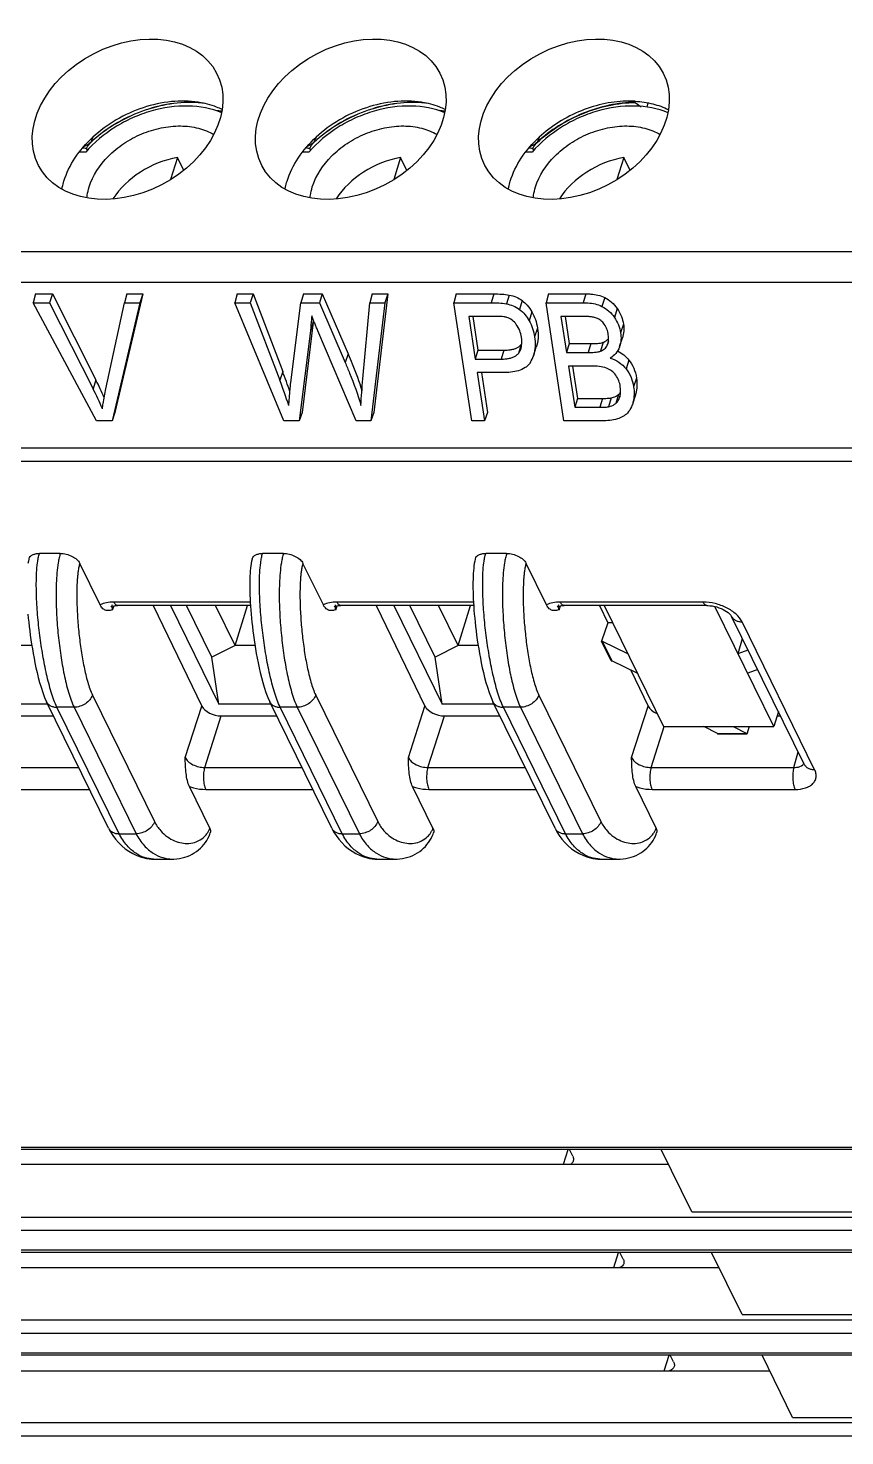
# Model space of a CAD drawing. Header units: millimetres. Extents: x 179 to 1020, y 292 to 886.
# Drawn here: x 805.61 to 822.73, y 525.13 to 554.65 of the extents above; entities that cross this region are included whole.
import ezdxf

# ---------------------------------------------------------------- set-up
doc = ezdxf.new("R2010")
doc.units = ezdxf.units.MM
for name, color, linetype in [('TJ952-02-4P-T2SOLIDLINE', 7, 'Continuous'), ('VF-51-F001SOLIDLINE', 7, 'Continuous'), ('VF-51-P002SOLIDLINE', 7, 'Continuous')]:
    doc.layers.add(name, color=color, linetype=linetype)

msp = doc.modelspace()

# ---------------------------------------------------------------- linework, layer by layer
at = {"layer": 'TJ952-02-4P-T2SOLIDLINE', "linetype": 'Continuous'}
for p, q in [((806.813, 552.048), (806.68, 552.048)), ((808.737, 551.936), (808.593, 551.471)), ((808.869, 551.666), (808.737, 551.936)), ((811.492, 552.048), (811.359, 552.048)), ((813.416, 551.936), (813.272, 551.471)), ((813.548, 551.666), (813.416, 551.936)), ((816.171, 552.048), (816.038, 552.048)), ((818.095, 551.936), (817.951, 551.471)), ((818.227, 551.666), (818.095, 551.936)), ((808.593, 542.542), (809.606, 540.476)), ((809.459, 541.457), (808.927, 542.542)), ((809.944, 541.703), (809.532, 542.542)), ((809.944, 541.703), (810.203, 542.542)), ((813.272, 542.542), (814.285, 540.476)), ((814.138, 541.457), (813.606, 542.542)), ((814.623, 541.703), (814.211, 542.542)), ((814.623, 541.703), (814.882, 542.542)), ((805.683, 541.703), (805.265, 541.703)), ((809.944, 541.703), (809.459, 541.457)), ((810.362, 541.703), (809.944, 541.703)), ((814.623, 541.703), (814.138, 541.457)), ((815.041, 541.703), (814.623, 541.703)), ((809.606, 540.476), (809.459, 541.457)), ((814.285, 540.476), (814.138, 541.457)), ((806.016, 540.476), (804.927, 540.476)), ((810.695, 540.476), (809.606, 540.476)), ((815.374, 540.476), (814.285, 540.476))]:
    msp.add_line(p, q, dxfattribs=at)
for points, knots in [([(809.664, 552.874), (809.445, 552.965), (808.937, 553.056), (808.296, 552.96), (807.788, 552.773), (807.308, 552.516), (806.99, 552.251), (806.813, 552.048)], [0, 0, 0, 0, 0.227524, 0.479659, 0.611321, 0.743561, 1, 1, 1, 1]), ([(814.343, 552.874), (814.124, 552.965), (813.616, 553.056), (812.975, 552.96), (812.467, 552.773), (811.987, 552.516), (811.669, 552.251), (811.492, 552.048)], [0, 0, 0, 0, 0.227524, 0.479659, 0.611321, 0.743561, 1, 1, 1, 1]), ([(819.022, 552.874), (818.803, 552.965), (818.295, 553.056), (817.654, 552.96), (817.146, 552.773), (816.666, 552.516), (816.348, 552.251), (816.171, 552.048)], [0, 0, 0, 0, 0.227524, 0.479659, 0.611321, 0.743561, 1, 1, 1, 1]), ([(806.884, 551.317), (806.959, 551.559), (807.19, 551.901), (807.607, 552.24), (807.984, 552.442), (808.387, 552.568), (808.792, 552.611), (809.171, 552.567), (809.4, 552.475), (809.5, 552.415)], [0, 0, 0, 0, 0.239783, 0.372166, 0.507607, 0.641671, 0.770172, 0.890005, 1, 1, 1, 1]), ([(811.563, 551.317), (811.638, 551.559), (811.869, 551.901), (812.286, 552.24), (812.663, 552.442), (813.066, 552.568), (813.471, 552.611), (813.85, 552.567), (814.079, 552.475), (814.179, 552.415)], [0, 0, 0, 0, 0.239783, 0.372166, 0.507607, 0.641671, 0.770172, 0.890005, 1, 1, 1, 1]), ([(816.242, 551.317), (816.317, 551.559), (816.548, 551.901), (816.965, 552.24), (817.342, 552.442), (817.745, 552.568), (818.15, 552.611), (818.529, 552.567), (818.758, 552.475), (818.858, 552.415)], [0, 0, 0, 0, 0.239783, 0.372166, 0.507607, 0.641671, 0.770172, 0.890005, 1, 1, 1, 1]), ([(808.737, 551.936), (808.462, 551.888), (807.94, 551.68), (807.529, 551.292), (807.385, 551.066)], [0, 0, 0, 0, 0.510144, 1, 1, 1, 1]), ([(813.416, 551.936), (813.141, 551.888), (812.619, 551.68), (812.208, 551.292), (812.064, 551.066)], [0, 0, 0, 0, 0.510144, 1, 1, 1, 1]), ([(818.095, 551.936), (817.82, 551.888), (817.298, 551.68), (816.887, 551.292), (816.743, 551.066)], [0, 0, 0, 0, 0.510144, 1, 1, 1, 1]), ([(806.838, 551.088), (806.839, 551.107), (806.849, 551.184), (806.867, 551.261), (806.884, 551.317)], [0, 0, 0, 0, 0.244954, 1, 1, 1, 1]), ([(811.517, 551.088), (811.518, 551.107), (811.528, 551.184), (811.546, 551.261), (811.563, 551.317)], [0, 0, 0, 0, 0.244954, 1, 1, 1, 1]), ([(816.196, 551.088), (816.197, 551.107), (816.207, 551.184), (816.225, 551.261), (816.242, 551.317)], [0, 0, 0, 0, 0.244954, 1, 1, 1, 1])]:
    msp.add_open_spline(points, degree=3, knots=knots, dxfattribs=at)
at = {"layer": 'VF-51-F001SOLIDLINE', "linetype": 'Continuous'}
for p, q in [((816.833, 530.831), (816.927, 531.135)), ((817.024, 530.994), (816.954, 531.135)), ((817.886, 528.662), (817.984, 528.98)), ((818.081, 528.839), (818.012, 528.98)), ((818.939, 526.493), (819.042, 526.825)), ((819.139, 526.684), (819.069, 526.825))]:
    msp.add_line(p, q, dxfattribs=at)
for points, knots in [([(817.024, 530.994), (817.028, 530.986), (817.04, 530.955), (817.042, 530.919), (817.035, 530.896)], [0, 0, 0, 0, 0.273242, 1, 1, 1, 1]), ([(817.035, 530.896), (817.033, 530.889), (817.022, 530.862), (817.001, 530.841), (816.982, 530.828)], [0, 0, 0, 0, 0.238868, 1, 1, 1, 1]), ([(818.093, 528.741), (818.09, 528.732), (818.074, 528.697), (818.041, 528.672), (818.014, 528.659)], [0, 0, 0, 0, 0.232533, 1, 1, 1, 1]), ([(818.081, 528.839), (818.085, 528.831), (818.098, 528.8), (818.1, 528.764), (818.093, 528.741)], [0, 0, 0, 0, 0.273242, 1, 1, 1, 1]), ([(819.15, 526.586), (819.143, 526.564), (819.113, 526.522), (819.068, 526.501), (819.042, 526.492)], [0, 0, 0, 0, 0.456784, 1, 1, 1, 1]), ([(819.139, 526.684), (819.143, 526.676), (819.155, 526.645), (819.157, 526.609), (819.15, 526.586)], [0, 0, 0, 0, 0.273242, 1, 1, 1, 1])]:
    msp.add_open_spline(points, degree=3, knots=knots, dxfattribs=at)
at = {"layer": 'VF-51-P002SOLIDLINE', "linetype": 'Continuous'}
for p, q in [((818.333, 553.091), (818.334, 553.088)), ((818.334, 553.088), (818.459, 553.001)), ((818.581, 552.993), (818.608, 553.078)), ((806.964, 552.361), (806.919, 552.253)), ((806.92, 552.251), (806.919, 552.253)), ((811.643, 552.361), (811.598, 552.253)), ((811.599, 552.251), (811.598, 552.253)), ((816.322, 552.361), (816.277, 552.253)), ((816.278, 552.251), (816.277, 552.253)), ((797.18, 549.962), (825.111, 549.962)), ((797.146, 549.319), (825.077, 549.319)), ((805.762, 549.076), (805.712, 548.89)), ((805.762, 549.076), (806.114, 549.076)), ((806.114, 549.076), (806.056, 548.89)), ((806.114, 549.076), (807.026, 547.271)), ((808.009, 549.076), (807.424, 546.591)), ((807.677, 549.076), (807.624, 548.89)), ((807.677, 549.076), (808.009, 549.076)), ((808.009, 549.076), (807.948, 548.89)), ((809.989, 549.076), (809.938, 548.89)), ((809.989, 549.076), (810.322, 549.076)), ((810.322, 549.076), (810.264, 548.89)), ((810.322, 549.076), (810.943, 547.447)), ((811.377, 549.076), (811.325, 548.89)), ((811.377, 549.076), (811.769, 549.076)), ((811.769, 549.076), (811.711, 548.89)), ((811.769, 549.076), (812.312, 547.818)), ((812.82, 549.076), (812.767, 548.89)), ((812.82, 549.076), (813.147, 549.076)), ((813.147, 549.076), (812.851, 546.591)), ((813.147, 549.076), (813.086, 548.89)), ((814.582, 549.076), (814.53, 548.89)), ((814.582, 549.076), (815.369, 549.076)), ((815.369, 549.076), (815.314, 548.89)), ((815.69, 549.052), (815.634, 548.866)), ((816.515, 549.076), (816.464, 548.89)), ((816.515, 549.076), (817.299, 549.076)), ((817.299, 549.076), (817.243, 548.89)), ((817.693, 548.999), (817.636, 548.814)), ((807.037, 546.414), (805.712, 548.89)), ((805.712, 548.89), (806.056, 548.89)), ((806.056, 548.89), (806.967, 547.088)), ((807.235, 547.088), (807.624, 548.89)), ((807.948, 548.89), (807.365, 546.414)), ((807.624, 548.89), (807.948, 548.89)), ((810.964, 546.414), (809.938, 548.89)), ((809.938, 548.89), (810.264, 548.89)), ((810.264, 548.89), (810.883, 547.265)), ((811.113, 547.215), (811.325, 548.89)), ((811.325, 548.89), (811.711, 548.89)), ((811.711, 548.89), (812.253, 547.635)), ((812.625, 547.297), (812.767, 548.89)), ((812.767, 548.89), (813.086, 548.89)), ((813.086, 548.89), (812.791, 546.414)), ((814.53, 548.89), (815.314, 548.89)), ((814.906, 546.414), (814.53, 548.89)), ((815.966, 548.935), (815.908, 548.75)), ((816.168, 548.696), (816.109, 548.512)), ((816.464, 548.89), (817.243, 548.89)), ((816.84, 546.414), (816.464, 548.89)), ((817.955, 548.767), (817.896, 548.583)), ((811.583, 548.484), (811.349, 546.591)), ((811.583, 548.484), (811.523, 548.304)), ((815.38, 548.605), (814.842, 548.605)), ((814.842, 548.605), (814.978, 547.709)), ((814.929, 548.605), (815.037, 547.894)), ((817.197, 548.605), (816.776, 548.605)), ((816.776, 548.605), (816.891, 547.846)), ((816.863, 548.605), (816.95, 548.032)), ((818.087, 548.44), (818.028, 548.259)), ((811.523, 548.304), (811.29, 546.414)), ((812.483, 546.414), (811.679, 548.304)), ((816.284, 548.357), (816.224, 548.176)), ((818.006, 547.975), (818.066, 548.155)), ((812.312, 547.818), (812.253, 547.635)), ((815.037, 547.894), (814.978, 547.709)), ((815.037, 547.894), (815.577, 547.894)), ((815.577, 547.894), (815.522, 547.709)), ((815.939, 548.013), (815.886, 547.828)), ((816.2, 547.777), (816.26, 547.957)), ((816.95, 548.032), (816.891, 547.846)), ((816.891, 547.846), (817.346, 547.846)), ((816.95, 548.032), (817.402, 548.032)), ((817.402, 548.032), (817.346, 547.846)), ((817.661, 548.06), (817.607, 547.874)), ((817.771, 548.083), (817.747, 548)), ((818.006, 547.975), (818.001, 547.961)), ((814.978, 547.709), (815.522, 547.709)), ((817.421, 547.561), (816.934, 547.561)), ((816.934, 547.561), (817.065, 546.699)), ((817.022, 547.561), (817.125, 546.884)), ((818.2, 547.687), (818.141, 547.503)), ((807.026, 547.271), (806.967, 547.088)), ((810.943, 547.447), (810.883, 547.265)), ((815.561, 547.424), (815.021, 547.424)), ((815.021, 547.424), (815.175, 546.414)), ((815.109, 547.424), (815.235, 546.591)), ((818.36, 547.311), (818.3, 547.13)), ((817.98, 546.963), (817.927, 546.778)), ((818.013, 546.924), (818.011, 546.918)), ((818.011, 546.918), (818.013, 546.924)), ((818.347, 546.986), (818.287, 546.807)), ((818.289, 546.806), (818.332, 546.938)), ((818.347, 546.986), (818.332, 546.938)), ((817.125, 546.884), (817.065, 546.699)), ((817.065, 546.699), (817.589, 546.699)), ((817.125, 546.884), (817.644, 546.884)), ((817.644, 546.884), (817.589, 546.699)), ((817.831, 546.896), (817.776, 546.71)), ((818.287, 546.807), (818.273, 546.759)), ((807.365, 546.414), (807.037, 546.414)), ((807.424, 546.591), (807.365, 546.414)), ((811.29, 546.414), (810.964, 546.414)), ((811.349, 546.591), (811.29, 546.414)), ((812.791, 546.414), (812.483, 546.414)), ((812.851, 546.591), (812.791, 546.414)), ((815.175, 546.414), (814.906, 546.414)), ((815.235, 546.591), (815.175, 546.414)), ((817.632, 546.414), (816.84, 546.414)), ((825.604, 545.844), (797.734, 545.844)), ((825.685, 545.564), (797.815, 545.564)), ((806.28, 543.633), (805.841, 543.633)), ((807.117, 542.555), (806.689, 543.426)), ((810.959, 543.633), (810.52, 543.633)), ((811.796, 542.555), (811.368, 543.426)), ((815.638, 543.633), (815.199, 543.633)), ((816.475, 542.555), (816.047, 543.426)), ((807.378, 542.454), (807.407, 542.536)), ((810.263, 542.614), (807.403, 542.614)), ((810.268, 542.542), (807.483, 542.542)), ((808.225, 542.542), (809.247, 540.434)), ((812.057, 542.454), (812.086, 542.536)), ((814.942, 542.614), (812.082, 542.614)), ((814.947, 542.542), (812.162, 542.542)), ((812.904, 542.542), (813.926, 540.434)), ((816.736, 542.454), (816.765, 542.536)), ((819.757, 542.614), (816.761, 542.614)), ((819.838, 542.542), (816.841, 542.542)), ((817.583, 542.542), (817.758, 542.18)), ((817.679, 542.542), (818.923, 540.008)), ((821.238, 540.008), (820.005, 542.52)), ((821.876, 539.214), (820.355, 542.314)), ((822.095, 539.1), (820.574, 542.199)), ((817.758, 542.18), (817.628, 541.797)), ((817.856, 542.18), (817.758, 542.18)), ((817.64, 541.797), (817.628, 541.797)), ((817.831, 541.382), (817.628, 541.797)), ((817.64, 541.797), (818.173, 541.536)), ((817.64, 541.797), (817.843, 541.382)), ((820.489, 541.536), (820.585, 541.847)), ((820.489, 541.536), (820.699, 541.614)), ((817.831, 541.382), (817.843, 541.382)), ((818.376, 541.121), (817.843, 541.382)), ((818.239, 541.188), (818.605, 540.434)), ((820.902, 541.2), (820.692, 541.121)), ((807.294, 537.871), (805.992, 540.523)), ((806.955, 540.663), (808.256, 538.011)), ((808.899, 539.354), (809.247, 540.434)), ((811.973, 537.871), (810.671, 540.523)), ((811.634, 540.663), (812.935, 538.011)), ((813.578, 539.354), (813.926, 540.434)), ((816.652, 537.871), (815.35, 540.523)), ((816.313, 540.663), (817.614, 538.011)), ((818.257, 539.354), (818.605, 540.434)), ((804.976, 540.226), (806.138, 540.226)), ((807.512, 537.757), (806.211, 540.409)), ((806.569, 540.409), (806.211, 540.409)), ((806.569, 540.409), (807.871, 537.757)), ((809.307, 539.147), (809.655, 540.226)), ((809.655, 540.226), (810.817, 540.226)), ((811.248, 540.409), (810.89, 540.409)), ((812.191, 537.757), (810.89, 540.409)), ((811.248, 540.409), (812.55, 537.757)), ((813.986, 539.147), (814.334, 540.226)), ((814.334, 540.226), (815.496, 540.226)), ((815.927, 540.409), (815.569, 540.409)), ((816.87, 537.757), (815.569, 540.409)), ((815.927, 540.409), (817.229, 537.757)), ((821.334, 540.319), (821.238, 540.008)), ((821.305, 540.226), (821.38, 540.226)), ((818.665, 539.147), (818.943, 540.008)), ((818.923, 540.008), (821.238, 540.008)), ((820.057, 539.855), (819.773, 540.008)), ((820.057, 539.855), (820.671, 539.855)), ((820.057, 539.855), (820.061, 539.847)), ((820.675, 539.847), (820.061, 539.847)), ((820.387, 540.008), (820.671, 539.855)), ((820.675, 539.847), (820.671, 539.855)), ((820.722, 540.008), (820.675, 539.847)), ((821.661, 539.147), (821.748, 539.476)), ((804.628, 539.147), (806.668, 539.147)), ((809.307, 539.147), (811.347, 539.147)), ((813.986, 539.147), (816.026, 539.147)), ((818.665, 539.147), (821.661, 539.147)), ((821.876, 539.214), (821.877, 539.213)), ((804.651, 538.686), (806.894, 538.686)), ((809.414, 537.873), (808.987, 538.744)), ((809.33, 538.686), (811.573, 538.686)), ((814.093, 537.873), (813.666, 538.744)), ((814.009, 538.686), (816.252, 538.686)), ((818.772, 537.873), (818.345, 538.744)), ((818.688, 538.686), (821.684, 538.686)), ((807.512, 537.757), (807.871, 537.757)), ((812.191, 537.757), (812.55, 537.757)), ((816.87, 537.757), (817.229, 537.757)), ((808.236, 537.226), (808.628, 537.226)), ((812.915, 537.226), (813.307, 537.226)), ((817.594, 537.226), (817.986, 537.226)), ((830.026, 531.135), (800.004, 531.135)), ((829.978, 531.179), (800.018, 531.179)), ((819.518, 529.829), (818.877, 531.135)), ((799.91, 530.831), (819.026, 530.831)), ((819.518, 529.829), (830.847, 529.829)), ((799.567, 529.721), (830.817, 529.721)), ((799.406, 529.442), (830.83, 529.442)), ((831.036, 529.024), (797.577, 529.024)), ((831.084, 528.98), (797.625, 528.98)), ((820.575, 527.674), (819.934, 528.98)), ((798.764, 528.662), (820.091, 528.662)), ((798.415, 527.566), (831.874, 527.566)), ((820.575, 527.674), (831.904, 527.674)), ((798.429, 527.288), (831.888, 527.288)), ((832.093, 526.869), (798.634, 526.869)), ((832.141, 526.825), (798.682, 526.825)), ((821.633, 525.52), (820.992, 526.825)), ((799.817, 526.493), (821.155, 526.493)), ((799.473, 525.411), (832.932, 525.411)), ((821.633, 525.52), (832.962, 525.52)), ((799.486, 525.133), (832.945, 525.133))]:
    msp.add_line(p, q, dxfattribs=at)
for points in [[(805.624, 543.523), (805.621, 543.511), (805.611, 543.469), (805.602, 543.424)], [(810.303, 543.523), (810.3, 543.511), (810.29, 543.469), (810.281, 543.424), (810.274, 543.376), (810.268, 543.325), (810.263, 543.272), (810.259, 543.215), (810.256, 543.156), (810.254, 543.095), (810.253, 543.032), (810.252, 542.966), (810.253, 542.898), (810.254, 542.828), (810.257, 542.756), (810.26, 542.682), (810.264, 542.605), (810.269, 542.527), (810.274, 542.446), (810.281, 542.363), (810.289, 542.278), (810.298, 542.191), (810.307, 542.101), (810.318, 542.01), (810.33, 541.918), (810.343, 541.824), (810.358, 541.729), (810.373, 541.633), (810.39, 541.536), (810.408, 541.437), (810.428, 541.338), (810.449, 541.237), (810.472, 541.136), (810.497, 541.034), (810.525, 540.931), (810.556, 540.827), (810.59, 540.721), (810.631, 540.614), (810.671, 540.523)], [(814.982, 543.523), (814.979, 543.511), (814.969, 543.469), (814.96, 543.424), (814.953, 543.376), (814.947, 543.325), (814.942, 543.272), (814.938, 543.215), (814.935, 543.156), (814.933, 543.095), (814.932, 543.032), (814.931, 542.966), (814.932, 542.898), (814.933, 542.828), (814.936, 542.756), (814.939, 542.682), (814.943, 542.605), (814.947, 542.527), (814.953, 542.446), (814.96, 542.363), (814.968, 542.278), (814.977, 542.191), (814.986, 542.101), (814.997, 542.01), (815.009, 541.918), (815.022, 541.824), (815.037, 541.729), (815.052, 541.633), (815.069, 541.536), (815.087, 541.437), (815.107, 541.338), (815.128, 541.237), (815.151, 541.136), (815.176, 541.034), (815.204, 540.931), (815.235, 540.827), (815.269, 540.721), (815.31, 540.614), (815.35, 540.523)], [(807.343, 542.517), (807.342, 542.516), (807.342, 542.516), (807.349, 542.519), (807.36, 542.524), (807.378, 542.53), (807.4, 542.535), (807.429, 542.539), (807.462, 542.541), (807.483, 542.542)], [(812.022, 542.517), (812.021, 542.516), (812.021, 542.516), (812.028, 542.519), (812.039, 542.524), (812.057, 542.53), (812.079, 542.535), (812.108, 542.539), (812.141, 542.541), (812.162, 542.542)], [(816.701, 542.517), (816.7, 542.516), (816.7, 542.516), (816.707, 542.519), (816.718, 542.524), (816.736, 542.53), (816.758, 542.535), (816.786, 542.539), (816.82, 542.541), (816.841, 542.542)], [(819.838, 542.542), (819.859, 542.541), (819.901, 542.538), (819.946, 542.532), (819.993, 542.523), (820.041, 542.511), (820.088, 542.496), (820.134, 542.478), (820.176, 542.458), (820.215, 542.437), (820.25, 542.416), (820.28, 542.394), (820.304, 542.374), (820.324, 542.355), (820.338, 542.339), (820.348, 542.326), (820.354, 542.316), (820.355, 542.314)], [(805.602, 542.363), (805.61, 542.278), (805.619, 542.191), (805.628, 542.101), (805.639, 542.01), (805.651, 541.918), (805.664, 541.824), (805.679, 541.729), (805.694, 541.633), (805.711, 541.536), (805.729, 541.437), (805.749, 541.338), (805.77, 541.237), (805.793, 541.136), (805.818, 541.034), (805.846, 540.931), (805.877, 540.827), (805.911, 540.721), (805.952, 540.614), (805.992, 540.523)], [(807.294, 537.871), (807.332, 537.8), (807.383, 537.719), (807.439, 537.642), (807.501, 537.57), (807.569, 537.504), (807.641, 537.443), (807.718, 537.388), (807.8, 537.339), (807.888, 537.298), (807.983, 537.264), (808.084, 537.24), (808.192, 537.227), (808.236, 537.226)], [(808.628, 537.226), (808.663, 537.227), (808.72, 537.231), (808.777, 537.239), (808.833, 537.25), (808.888, 537.264), (808.941, 537.283), (808.993, 537.304), (809.043, 537.329), (809.09, 537.357), (809.136, 537.387), (809.178, 537.42), (809.218, 537.455), (809.255, 537.492), (809.289, 537.531), (809.321, 537.572), (809.35, 537.614), (809.376, 537.659), (809.398, 537.704), (809.418, 537.751), (809.425, 537.773)], [(811.973, 537.871), (812.011, 537.8), (812.062, 537.719), (812.118, 537.642), (812.18, 537.57), (812.248, 537.504), (812.32, 537.443), (812.397, 537.388), (812.479, 537.339), (812.567, 537.298), (812.662, 537.264), (812.763, 537.24), (812.871, 537.227), (812.915, 537.226)], [(813.307, 537.226), (813.342, 537.227), (813.399, 537.231), (813.456, 537.239), (813.512, 537.25), (813.567, 537.264), (813.62, 537.283), (813.672, 537.304), (813.722, 537.329), (813.769, 537.357), (813.815, 537.387), (813.857, 537.42), (813.897, 537.455), (813.934, 537.492), (813.968, 537.531), (814, 537.572), (814.029, 537.614), (814.055, 537.659), (814.077, 537.704), (814.097, 537.751), (814.104, 537.773)], [(816.652, 537.871), (816.69, 537.8), (816.741, 537.719), (816.797, 537.642), (816.859, 537.57), (816.927, 537.504), (816.999, 537.443), (817.076, 537.388), (817.158, 537.339), (817.246, 537.298), (817.341, 537.264), (817.442, 537.24), (817.55, 537.227), (817.594, 537.226)], [(817.986, 537.226), (818.021, 537.227), (818.078, 537.231), (818.135, 537.239), (818.191, 537.25), (818.246, 537.264), (818.299, 537.283), (818.351, 537.304), (818.401, 537.329), (818.448, 537.357), (818.494, 537.387), (818.536, 537.42), (818.576, 537.455), (818.613, 537.492), (818.647, 537.531), (818.679, 537.572), (818.708, 537.614), (818.734, 537.659), (818.756, 537.704), (818.775, 537.751), (818.783, 537.773)]]:
    msp.add_lwpolyline(points, dxfattribs=at)
for centre, radius, start, end in [((805.256, 490.787), 63.661, 78.14599, 78.26545), ((818.204, 550.852), 2.266, 86.6878, 90.0071), ((809.011, 550.727), 2.363, 84.113, 86.0337), ((809.009, 550.69), 2.399, 85.8882, 86.0637), ((809.013, 550.742), 2.347, 83.4177, 85.8966), ((809.304, 550.332), 2.598, 81.9512, 84.7096), ((813.69, 550.727), 2.363, 84.113, 86.0337), ((813.688, 550.69), 2.399, 85.8882, 86.0637), ((813.692, 550.742), 2.347, 83.4177, 85.8966), ((813.983, 550.332), 2.598, 81.9512, 84.7096), ((809.318, 553.83), 3.023, 214.4319, 215.2575), ((813.997, 553.83), 3.023, 214.4319, 215.2575), ((818.676, 553.83), 3.023, 214.4319, 215.2575), ((807.807, 548.942), 3.804, 353.0869, 353.6528), ((815.717, 548.19), 0.284, 321.4629, 327.4182), ((815.599, 547.977), 0.633, 328.064, 341.6522), ((800.257, 543.846), 7.586, 23.7737, 26.832), ((799.464, 542.91), 12.221, 18.2558, 20.8721), ((799.534, 543.097), 12.21, 18.7712, 20.8726), ((800.235, 543.682), 7.544, 23.3185, 26.8348), ((821.766, 539.289), 0.117, 325.4953, 330.8948), ((821.763, 539.29), 0.12, 325.0404, 325.5109)]:
    msp.add_arc(centre, radius, start, end, dxfattribs=at)
for centre in [(807.691, 552.737), (812.37, 552.737), (817.049, 552.737)]:
    msp.add_ellipse(centre, major_axis=(1.867, 0.969), ratio=0.736317, dxfattribs=at)
for centre, major_axis, ratio, start_param, end_param in [((806.876, 552.018), (0.322, -0.094), 0.261037, 1.804884, 2.051031), ((811.555, 552.018), (0.322, -0.094), 0.261037, 1.804884, 2.051031), ((816.234, 552.018), (0.322, -0.094), 0.261037, 1.804884, 2.051031), ((809.554, 540.434), (0.318, -0.099), 0.576755, -2.64496, -1.074849), ((814.233, 540.434), (0.318, -0.099), 0.576755, -2.64496, -1.074849), ((818.912, 540.434), (0.318, -0.099), 0.576755, -2.64496, -1.776199)]:
    msp.add_ellipse(centre, major_axis=major_axis, ratio=ratio, start_param=start_param, end_param=end_param, dxfattribs=at)
for points, knots in [([(809.174, 553.093), (808.988, 553.122), (808.593, 553.127), (808.007, 552.998), (807.447, 552.744), (807.113, 552.499), (806.964, 552.361)], [0, 0, 0, 0, 0.236107, 0.487551, 0.745591, 1, 1, 1, 1]), ([(813.853, 553.093), (813.667, 553.122), (813.272, 553.127), (812.686, 552.998), (812.126, 552.744), (811.792, 552.499), (811.643, 552.361)], [0, 0, 0, 0, 0.236107, 0.487551, 0.745591, 1, 1, 1, 1]), ([(818.204, 553.118), (818.036, 553.118), (817.695, 553.081), (817.197, 552.93), (816.729, 552.691), (816.449, 552.479), (816.322, 552.361)], [0, 0, 0, 0, 0.242079, 0.494121, 0.749225, 1, 1, 1, 1]), ([(818.335, 553.114), (818.459, 553.107), (818.698, 553.072), (818.927, 552.992), (819.031, 552.94)], [0, 0, 0, 0, 0.516143, 1, 1, 1, 1]), ([(809.174, 553.085), (808.978, 553.098), (808.571, 553.077), (807.974, 552.919), (807.409, 552.646), (807.071, 552.394), (806.919, 552.253)], [0, 0, 0, 0, 0.239424, 0.491239, 0.74765, 1, 1, 1, 1]), ([(809.174, 553.083), (808.978, 553.096), (808.571, 553.075), (807.975, 552.917), (807.409, 552.644), (807.072, 552.392), (806.92, 552.251)], [0, 0, 0, 0, 0.239448, 0.491265, 0.747664, 1, 1, 1, 1]), ([(809.673, 552.941), (809.635, 552.959), (809.475, 553.029), (809.305, 553.073), (809.174, 553.093)], [0, 0, 0, 0, 0.241366, 1, 1, 1, 1]), ([(813.853, 553.085), (813.657, 553.098), (813.25, 553.077), (812.653, 552.919), (812.088, 552.646), (811.75, 552.394), (811.598, 552.253)], [0, 0, 0, 0, 0.239424, 0.491239, 0.74765, 1, 1, 1, 1]), ([(813.853, 553.083), (813.657, 553.096), (813.25, 553.075), (812.654, 552.917), (812.088, 552.644), (811.751, 552.392), (811.599, 552.251)], [0, 0, 0, 0, 0.239448, 0.491265, 0.747664, 1, 1, 1, 1]), ([(814.352, 552.941), (814.314, 552.959), (814.154, 553.029), (813.984, 553.073), (813.853, 553.093)], [0, 0, 0, 0, 0.241366, 1, 1, 1, 1]), ([(818.333, 553.091), (818.15, 553.089), (817.777, 553.045), (817.233, 552.877), (816.722, 552.614), (816.416, 552.382), (816.277, 552.253)], [0, 0, 0, 0, 0.242466, 0.494536, 0.749449, 1, 1, 1, 1]), ([(816.278, 552.251), (816.417, 552.379), (816.723, 552.612), (817.234, 552.875), (817.777, 553.043), (818.151, 553.087), (818.334, 553.088)], [0, 0, 0, 0, 0.250548, 0.505459, 0.757529, 1, 1, 1, 1]), ([(806.357, 551.441), (806.409, 551.611), (806.576, 551.948), (806.822, 552.23), (806.964, 552.361)], [0, 0, 0, 0, 0.479142, 1, 1, 1, 1]), ([(806.919, 552.253), (806.909, 552.244), (806.867, 552.209), (806.817, 552.182), (806.778, 552.168)], [0, 0, 0, 0, 0.246632, 1, 1, 1, 1]), ([(806.825, 552.121), (806.837, 552.143), (806.864, 552.189), (806.899, 552.231), (806.92, 552.251)], [0, 0, 0, 0, 0.462106, 1, 1, 1, 1]), ([(811.036, 551.441), (811.088, 551.611), (811.255, 551.948), (811.501, 552.23), (811.643, 552.361)], [0, 0, 0, 0, 0.479142, 1, 1, 1, 1]), ([(811.598, 552.253), (811.588, 552.244), (811.546, 552.209), (811.496, 552.182), (811.457, 552.168)], [0, 0, 0, 0, 0.246632, 1, 1, 1, 1]), ([(811.504, 552.121), (811.516, 552.143), (811.543, 552.189), (811.578, 552.231), (811.599, 552.251)], [0, 0, 0, 0, 0.462106, 1, 1, 1, 1]), ([(815.715, 551.441), (815.767, 551.611), (815.934, 551.948), (816.18, 552.23), (816.322, 552.361)], [0, 0, 0, 0, 0.479142, 1, 1, 1, 1]), ([(816.277, 552.253), (816.267, 552.244), (816.225, 552.209), (816.175, 552.182), (816.136, 552.168)], [0, 0, 0, 0, 0.246632, 1, 1, 1, 1]), ([(816.183, 552.121), (816.195, 552.143), (816.222, 552.189), (816.257, 552.231), (816.278, 552.251)], [0, 0, 0, 0, 0.462104, 1, 1, 1, 1]), ([(806.314, 551.271), (806.317, 551.285), (806.328, 551.342), (806.343, 551.399), (806.357, 551.441)], [0, 0, 0, 0, 0.246952, 1, 1, 1, 1]), ([(810.993, 551.271), (810.996, 551.285), (811.007, 551.342), (811.022, 551.399), (811.036, 551.441)], [0, 0, 0, 0, 0.246952, 1, 1, 1, 1]), ([(815.672, 551.271), (815.675, 551.285), (815.686, 551.342), (815.701, 551.399), (815.715, 551.441)], [0, 0, 0, 0, 0.246952, 1, 1, 1, 1]), ([(815.369, 549.076), (815.425, 549.076), (815.533, 549.073), (815.64, 549.062), (815.69, 549.052)], [0, 0, 0, 0, 0.524048, 1, 1, 1, 1]), ([(815.69, 549.052), (815.743, 549.042), (815.84, 549.013), (815.928, 548.962), (815.966, 548.935)], [0, 0, 0, 0, 0.532713, 1, 1, 1, 1]), ([(817.299, 549.076), (817.334, 549.076), (817.469, 549.071), (817.604, 549.043), (817.693, 548.999)], [0, 0, 0, 0, 0.264747, 1, 1, 1, 1]), ([(817.693, 548.999), (817.745, 548.974), (817.845, 548.908), (817.922, 548.817), (817.955, 548.767)], [0, 0, 0, 0, 0.488053, 1, 1, 1, 1]), ([(815.314, 548.89), (815.367, 548.89), (815.474, 548.887), (815.581, 548.877), (815.634, 548.866)], [0, 0, 0, 0, 0.496712, 1, 1, 1, 1]), ([(815.634, 548.866), (815.683, 548.857), (815.779, 548.829), (815.867, 548.78), (815.908, 548.75)], [0, 0, 0, 0, 0.493719, 1, 1, 1, 1]), ([(815.908, 548.75), (815.95, 548.718), (816.025, 548.645), (816.084, 548.558), (816.109, 548.512)], [0, 0, 0, 0, 0.50113, 1, 1, 1, 1]), ([(815.966, 548.935), (816.004, 548.906), (816.081, 548.833), (816.14, 548.746), (816.168, 548.696)], [0, 0, 0, 0, 0.453155, 1, 1, 1, 1]), ([(816.168, 548.696), (816.197, 548.646), (816.247, 548.536), (816.275, 548.419), (816.284, 548.357)], [0, 0, 0, 0, 0.480966, 1, 1, 1, 1]), ([(817.243, 548.89), (817.276, 548.89), (817.41, 548.886), (817.546, 548.858), (817.636, 548.814)], [0, 0, 0, 0, 0.245396, 1, 1, 1, 1]), ([(817.636, 548.814), (817.689, 548.788), (817.787, 548.723), (817.864, 548.632), (817.896, 548.583)], [0, 0, 0, 0, 0.49845, 1, 1, 1, 1]), ([(817.955, 548.767), (817.99, 548.715), (818.047, 548.61), (818.079, 548.495), (818.087, 548.44)], [0, 0, 0, 0, 0.528882, 1, 1, 1, 1]), ([(811.552, 548.616), (811.55, 548.59), (811.542, 548.486), (811.533, 548.382), (811.523, 548.304)], [0, 0, 0, 0, 0.250458, 1, 1, 1, 1]), ([(811.679, 548.304), (811.668, 548.33), (811.646, 548.382), (811.619, 548.446), (811.597, 548.498), (811.581, 548.537), (811.565, 548.576), (811.555, 548.602), (811.552, 548.616)], [0, 0, 0, 0, 0.250546, 0.501085, 0.626314, 0.751462, 0.876387, 1, 1, 1, 1]), ([(815.642, 548.582), (815.62, 548.588), (815.576, 548.596), (815.489, 548.604), (815.423, 548.605), (815.38, 548.605)], [0, 0, 0, 0, 0.254078, 0.504436, 1, 1, 1, 1]), ([(815.84, 548.434), (815.815, 548.468), (815.757, 548.53), (815.681, 548.57), (815.642, 548.582)], [0, 0, 0, 0, 0.504634, 1, 1, 1, 1]), ([(815.949, 548.166), (815.941, 548.213), (815.917, 548.308), (815.87, 548.394), (815.84, 548.434)], [0, 0, 0, 0, 0.49285, 1, 1, 1, 1]), ([(816.109, 548.512), (816.139, 548.46), (816.188, 548.35), (816.216, 548.234), (816.224, 548.176)], [0, 0, 0, 0, 0.50595, 1, 1, 1, 1]), ([(817.521, 548.569), (817.495, 548.579), (817.441, 548.591), (817.332, 548.603), (817.251, 548.605), (817.197, 548.605)], [0, 0, 0, 0, 0.254943, 0.505474, 1, 1, 1, 1]), ([(817.685, 548.439), (817.665, 548.468), (817.617, 548.522), (817.554, 548.557), (817.521, 548.569)], [0, 0, 0, 0, 0.503376, 1, 1, 1, 1]), ([(817.769, 548.22), (817.763, 548.258), (817.744, 548.335), (817.707, 548.406), (817.685, 548.439)], [0, 0, 0, 0, 0.493197, 1, 1, 1, 1]), ([(817.896, 548.583), (817.929, 548.534), (817.986, 548.43), (818.019, 548.316), (818.028, 548.259)], [0, 0, 0, 0, 0.506839, 1, 1, 1, 1]), ([(818.087, 548.44), (818.095, 548.392), (818.1, 548.295), (818.081, 548.199), (818.066, 548.155)], [0, 0, 0, 0, 0.511723, 1, 1, 1, 1]), ([(815.941, 547.937), (815.946, 547.955), (815.961, 548.03), (815.957, 548.108), (815.949, 548.166)], [0, 0, 0, 0, 0.244417, 1, 1, 1, 1]), ([(816.224, 548.176), (816.235, 548.108), (816.244, 547.974), (816.221, 547.84), (816.2, 547.777)], [0, 0, 0, 0, 0.508872, 1, 1, 1, 1]), ([(816.284, 548.357), (816.295, 548.287), (816.304, 548.152), (816.28, 548.018), (816.26, 547.957)], [0, 0, 0, 0, 0.52358, 1, 1, 1, 1]), ([(817.661, 548.06), (817.684, 548.068), (817.727, 548.09), (817.762, 548.124), (817.775, 548.143)], [0, 0, 0, 0, 0.516763, 1, 1, 1, 1]), ([(817.763, 548.041), (817.767, 548.055), (817.779, 548.114), (817.776, 548.175), (817.769, 548.22)], [0, 0, 0, 0, 0.244422, 1, 1, 1, 1]), ([(818.028, 548.259), (818.035, 548.211), (818.04, 548.115), (818.021, 548.02), (818.006, 547.975)], [0, 0, 0, 0, 0.508692, 1, 1, 1, 1]), ([(812.312, 547.818), (812.342, 547.749), (812.449, 547.495), (812.544, 547.235), (812.604, 547.044)], [0, 0, 0, 0, 0.273447, 1, 1, 1, 1]), ([(815.522, 547.709), (815.556, 547.709), (815.615, 547.711), (815.698, 547.723), (815.769, 547.744), (815.835, 547.777), (815.871, 547.81), (815.886, 547.828)], [0, 0, 0, 0, 0.25781, 0.448209, 0.635325, 0.818832, 1, 1, 1, 1]), ([(815.577, 547.894), (815.6, 547.894), (815.644, 547.896), (815.715, 547.903), (815.784, 547.917), (815.85, 547.941), (815.902, 547.973), (815.928, 547.999), (815.939, 548.013)], [0, 0, 0, 0, 0.177231, 0.335522, 0.54188, 0.716518, 0.866976, 1, 1, 1, 1]), ([(815.886, 547.828), (815.892, 547.836), (815.916, 547.869), (815.933, 547.907), (815.941, 547.937)], [0, 0, 0, 0, 0.247864, 1, 1, 1, 1]), ([(817.346, 547.846), (817.391, 547.846), (817.457, 547.847), (817.544, 547.857), (817.587, 547.866), (817.607, 547.874)], [0, 0, 0, 0, 0.505336, 0.754907, 1, 1, 1, 1]), ([(817.402, 548.032), (817.448, 548.032), (817.516, 548.033), (817.602, 548.043), (817.642, 548.052), (817.661, 548.06)], [0, 0, 0, 0, 0.534524, 0.769116, 1, 1, 1, 1]), ([(817.607, 547.874), (817.637, 547.885), (817.695, 547.918), (817.734, 547.971), (817.747, 548)], [0, 0, 0, 0, 0.501631, 1, 1, 1, 1]), ([(818.001, 547.961), (817.984, 547.913), (817.932, 547.823), (817.852, 547.758), (817.809, 547.731)], [0, 0, 0, 0, 0.501686, 1, 1, 1, 1]), ([(817.961, 547.879), (818.008, 547.856), (818.096, 547.801), (818.168, 547.727), (818.2, 547.687)], [0, 0, 0, 0, 0.507533, 1, 1, 1, 1]), ([(812.253, 547.635), (812.285, 547.562), (812.408, 547.266), (812.516, 546.964), (812.584, 546.735)], [0, 0, 0, 0, 0.251439, 1, 1, 1, 1]), ([(816.137, 547.642), (816.123, 547.62), (816.09, 547.579), (816.009, 547.512), (815.885, 547.459), (815.725, 547.429), (815.616, 547.424), (815.561, 547.424)], [0, 0, 0, 0, 0.121427, 0.242816, 0.488808, 0.741714, 1, 1, 1, 1]), ([(817.733, 547.519), (817.683, 547.537), (817.578, 547.557), (817.473, 547.561), (817.421, 547.561)], [0, 0, 0, 0, 0.505761, 1, 1, 1, 1]), ([(817.924, 547.373), (817.9, 547.406), (817.843, 547.465), (817.771, 547.505), (817.733, 547.519)], [0, 0, 0, 0, 0.503632, 1, 1, 1, 1]), ([(817.809, 547.731), (817.873, 547.71), (817.998, 547.651), (818.099, 547.557), (818.141, 547.503)], [0, 0, 0, 0, 0.4955, 1, 1, 1, 1]), ([(818.141, 547.503), (818.184, 547.449), (818.255, 547.33), (818.29, 547.196), (818.3, 547.13)], [0, 0, 0, 0, 0.50741, 1, 1, 1, 1]), ([(818.2, 547.687), (818.241, 547.636), (818.313, 547.517), (818.349, 547.383), (818.36, 547.311)], [0, 0, 0, 0, 0.475987, 1, 1, 1, 1]), ([(811.07, 546.739), (811.074, 546.778), (811.08, 546.858), (811.09, 546.977), (811.099, 547.076), (811.106, 547.156), (811.11, 547.195), (811.113, 547.215)], [0, 0, 0, 0, 0.250207, 0.500364, 0.750417, 0.875333, 1, 1, 1, 1]), ([(812.584, 546.735), (812.587, 546.829), (812.599, 547.016), (812.616, 547.203), (812.625, 547.297)], [0, 0, 0, 0, 0.501002, 1, 1, 1, 1]), ([(818.021, 547.13), (818.015, 547.173), (817.993, 547.259), (817.95, 547.337), (817.924, 547.373)], [0, 0, 0, 0, 0.492932, 1, 1, 1, 1]), ([(818.36, 547.311), (818.368, 547.255), (818.376, 547.145), (818.36, 547.036), (818.347, 546.986)], [0, 0, 0, 0, 0.522949, 1, 1, 1, 1]), ([(807.163, 546.668), (807.167, 546.704), (807.186, 546.844), (807.213, 546.984), (807.235, 547.088)], [0, 0, 0, 0, 0.251381, 1, 1, 1, 1]), ([(817.831, 546.896), (817.846, 546.9), (817.899, 546.914), (817.95, 546.939), (817.98, 546.963)], [0, 0, 0, 0, 0.293967, 1, 1, 1, 1]), ([(817.927, 546.778), (817.948, 546.796), (817.983, 546.84), (818.003, 546.892), (818.011, 546.918)], [0, 0, 0, 0, 0.495012, 1, 1, 1, 1]), ([(818.013, 546.924), (818.018, 546.94), (818.032, 547.008), (818.029, 547.078), (818.021, 547.13)], [0, 0, 0, 0, 0.244549, 1, 1, 1, 1]), ([(818.3, 547.13), (818.308, 547.076), (818.316, 546.967), (818.3, 546.858), (818.287, 546.807)], [0, 0, 0, 0, 0.507649, 1, 1, 1, 1]), ([(817.589, 546.699), (817.62, 546.699), (817.668, 546.699), (817.73, 546.703), (817.761, 546.707), (817.776, 546.71)], [0, 0, 0, 0, 0.503262, 0.753091, 1, 1, 1, 1]), ([(817.644, 546.884), (817.678, 546.884), (817.726, 546.885), (817.788, 546.889), (817.817, 546.893), (817.831, 546.896)], [0, 0, 0, 0, 0.5344, 0.76861, 1, 1, 1, 1]), ([(817.776, 546.71), (817.79, 546.713), (817.843, 546.728), (817.895, 546.752), (817.927, 546.778)], [0, 0, 0, 0, 0.254892, 1, 1, 1, 1]), ([(818.273, 546.759), (818.267, 546.742), (818.243, 546.677), (818.206, 546.615), (818.17, 546.578)], [0, 0, 0, 0, 0.253886, 1, 1, 1, 1]), ([(817.961, 546.455), (817.909, 546.438), (817.799, 546.419), (817.688, 546.414), (817.632, 546.414)], [0, 0, 0, 0, 0.494676, 1, 1, 1, 1]), ([(818.17, 546.578), (818.142, 546.549), (818.076, 546.499), (818, 546.467), (817.961, 546.455)], [0, 0, 0, 0, 0.495781, 1, 1, 1, 1]), ([(805.624, 543.523), (805.629, 543.54), (805.649, 543.573), (805.699, 543.608), (805.766, 543.629), (805.815, 543.633), (805.841, 543.633)], [0, 0, 0, 0, 0.202182, 0.429701, 0.695798, 1, 1, 1, 1]), ([(806.211, 540.409), (806.187, 540.458), (806.144, 540.563), (806.067, 540.792), (805.988, 541.105), (805.91, 541.502), (805.848, 541.918), (805.802, 542.348), (805.78, 542.712), (805.776, 543.006), (805.781, 543.225), (805.796, 543.403), (805.817, 543.539), (805.832, 543.603), (805.841, 543.633)], [0, 0, 0, 0, 0.049732, 0.103951, 0.220748, 0.344713, 0.47343, 0.605563, 0.739966, 0.807478, 0.874538, 0.939859, 0.970966, 1, 1, 1, 1]), ([(806.28, 543.633), (806.271, 543.603), (806.254, 543.539), (806.228, 543.403), (806.208, 543.225), (806.195, 543.007), (806.189, 542.713), (806.2, 542.348), (806.233, 541.918), (806.285, 541.502), (806.354, 541.105), (806.429, 540.792), (806.503, 540.563), (806.546, 540.458), (806.569, 540.409)], [0, 0, 0, 0, 0.029267, 0.060586, 0.126231, 0.19349, 0.261109, 0.395531, 0.527517, 0.655985, 0.779641, 0.896147, 0.950272, 1, 1, 1, 1]), ([(806.28, 543.633), (806.322, 543.633), (806.408, 543.622), (806.527, 543.578), (806.625, 543.514), (806.674, 543.456), (806.689, 543.426)], [0, 0, 0, 0, 0.264713, 0.536663, 0.788553, 1, 1, 1, 1]), ([(806.689, 543.426), (806.685, 543.413), (806.677, 543.387), (806.664, 543.33), (806.652, 543.256), (806.642, 543.164), (806.632, 543.039), (806.626, 542.882), (806.625, 542.693), (806.63, 542.505), (806.643, 542.258), (806.669, 541.954), (806.714, 541.599), (806.773, 541.261), (806.836, 540.993), (806.898, 540.796), (806.934, 540.705), (806.955, 540.663)], [0, 0, 0, 0, 0.014395, 0.029774, 0.061915, 0.094965, 0.128438, 0.195851, 0.263293, 0.330412, 0.397024, 0.52824, 0.65606, 0.779315, 0.895824, 0.950134, 1, 1, 1, 1]), ([(810.303, 543.523), (810.308, 543.54), (810.328, 543.573), (810.378, 543.608), (810.445, 543.629), (810.494, 543.633), (810.52, 543.633)], [0, 0, 0, 0, 0.202182, 0.429701, 0.695798, 1, 1, 1, 1]), ([(810.89, 540.409), (810.866, 540.458), (810.823, 540.563), (810.746, 540.792), (810.667, 541.105), (810.589, 541.502), (810.527, 541.918), (810.481, 542.348), (810.459, 542.712), (810.455, 543.006), (810.46, 543.225), (810.475, 543.403), (810.496, 543.539), (810.511, 543.603), (810.52, 543.633)], [0, 0, 0, 0, 0.049732, 0.103951, 0.220748, 0.344713, 0.47343, 0.605563, 0.739966, 0.807478, 0.874538, 0.939859, 0.970966, 1, 1, 1, 1]), ([(810.959, 543.633), (810.95, 543.603), (810.933, 543.539), (810.907, 543.403), (810.887, 543.225), (810.874, 543.007), (810.868, 542.713), (810.879, 542.348), (810.912, 541.918), (810.964, 541.502), (811.033, 541.105), (811.108, 540.792), (811.182, 540.563), (811.225, 540.458), (811.248, 540.409)], [0, 0, 0, 0, 0.029267, 0.060586, 0.126231, 0.19349, 0.261109, 0.395531, 0.527516, 0.655985, 0.779641, 0.896147, 0.950272, 1, 1, 1, 1]), ([(810.959, 543.633), (811.001, 543.633), (811.087, 543.622), (811.206, 543.578), (811.304, 543.514), (811.353, 543.456), (811.368, 543.426)], [0, 0, 0, 0, 0.264713, 0.536663, 0.788553, 1, 1, 1, 1]), ([(811.368, 543.426), (811.364, 543.413), (811.356, 543.387), (811.343, 543.33), (811.331, 543.256), (811.321, 543.164), (811.311, 543.039), (811.305, 542.882), (811.304, 542.693), (811.309, 542.505), (811.322, 542.258), (811.348, 541.954), (811.393, 541.599), (811.452, 541.261), (811.515, 540.993), (811.577, 540.796), (811.613, 540.705), (811.634, 540.663)], [0, 0, 0, 0, 0.014395, 0.029774, 0.061915, 0.094965, 0.128438, 0.195851, 0.263293, 0.330412, 0.397024, 0.528239, 0.65606, 0.779315, 0.895824, 0.950134, 1, 1, 1, 1]), ([(814.982, 543.523), (814.987, 543.54), (815.007, 543.573), (815.057, 543.608), (815.124, 543.629), (815.173, 543.633), (815.199, 543.633)], [0, 0, 0, 0, 0.202182, 0.429701, 0.695798, 1, 1, 1, 1]), ([(815.569, 540.409), (815.545, 540.458), (815.502, 540.563), (815.425, 540.792), (815.346, 541.105), (815.268, 541.502), (815.205, 541.918), (815.16, 542.348), (815.138, 542.712), (815.134, 543.006), (815.139, 543.225), (815.154, 543.403), (815.175, 543.539), (815.19, 543.603), (815.199, 543.633)], [0, 0, 0, 0, 0.049732, 0.103951, 0.220748, 0.344713, 0.473431, 0.605563, 0.739966, 0.807479, 0.874538, 0.939859, 0.970966, 1, 1, 1, 1]), ([(815.638, 543.633), (815.629, 543.603), (815.612, 543.539), (815.586, 543.403), (815.566, 543.225), (815.553, 543.007), (815.547, 542.713), (815.558, 542.348), (815.591, 541.918), (815.643, 541.502), (815.712, 541.105), (815.787, 540.792), (815.861, 540.563), (815.904, 540.458), (815.927, 540.409)], [0, 0, 0, 0, 0.029267, 0.060586, 0.126231, 0.19349, 0.261109, 0.39553, 0.527516, 0.655985, 0.779641, 0.896147, 0.950272, 1, 1, 1, 1]), ([(815.638, 543.633), (815.68, 543.633), (815.766, 543.622), (815.885, 543.578), (815.983, 543.514), (816.032, 543.456), (816.047, 543.426)], [0, 0, 0, 0, 0.264713, 0.536663, 0.788553, 1, 1, 1, 1]), ([(816.047, 543.426), (816.043, 543.413), (816.035, 543.387), (816.022, 543.33), (816.01, 543.256), (816, 543.164), (815.99, 543.039), (815.984, 542.882), (815.983, 542.693), (815.988, 542.505), (816.001, 542.258), (816.027, 541.954), (816.072, 541.599), (816.131, 541.261), (816.194, 540.993), (816.256, 540.796), (816.292, 540.705), (816.313, 540.663)], [0, 0, 0, 0, 0.014395, 0.029774, 0.061915, 0.094964, 0.128438, 0.195851, 0.263292, 0.330411, 0.397024, 0.528239, 0.65606, 0.779315, 0.895824, 0.950134, 1, 1, 1, 1]), ([(807.403, 542.614), (807.35, 542.614), (807.252, 542.606), (807.157, 542.576), (807.117, 542.555)], [0, 0, 0, 0, 0.533081, 1, 1, 1, 1]), ([(807.378, 542.454), (807.355, 542.447), (807.311, 542.435), (807.251, 542.435), (807.206, 542.451), (807.172, 542.475), (807.141, 542.51), (807.125, 542.539), (807.117, 542.555)], [0, 0, 0, 0, 0.223714, 0.441515, 0.555704, 0.681862, 0.827864, 1, 1, 1, 1]), ([(807.361, 542.524), (807.36, 542.519), (807.361, 542.494), (807.369, 542.47), (807.378, 542.454)], [0, 0, 0, 0, 0.235831, 1, 1, 1, 1]), ([(807.483, 542.542), (807.476, 542.542), (807.46, 542.545), (807.438, 542.56), (807.419, 542.584), (807.408, 542.603), (807.403, 542.614)], [0, 0, 0, 0, 0.195443, 0.417919, 0.684044, 1, 1, 1, 1]), ([(812.082, 542.614), (812.029, 542.614), (811.931, 542.606), (811.836, 542.576), (811.796, 542.555)], [0, 0, 0, 0, 0.533081, 1, 1, 1, 1]), ([(812.057, 542.454), (812.034, 542.447), (811.99, 542.435), (811.93, 542.435), (811.885, 542.451), (811.851, 542.475), (811.82, 542.51), (811.804, 542.539), (811.796, 542.555)], [0, 0, 0, 0, 0.223714, 0.441517, 0.555707, 0.681865, 0.827865, 1, 1, 1, 1]), ([(812.04, 542.524), (812.039, 542.519), (812.04, 542.494), (812.048, 542.47), (812.057, 542.454)], [0, 0, 0, 0, 0.235831, 1, 1, 1, 1]), ([(812.162, 542.542), (812.155, 542.542), (812.139, 542.545), (812.117, 542.56), (812.098, 542.584), (812.087, 542.603), (812.082, 542.614)], [0, 0, 0, 0, 0.195443, 0.417919, 0.684044, 1, 1, 1, 1]), ([(816.761, 542.614), (816.708, 542.614), (816.61, 542.606), (816.515, 542.576), (816.475, 542.555)], [0, 0, 0, 0, 0.533081, 1, 1, 1, 1]), ([(816.736, 542.454), (816.713, 542.447), (816.669, 542.435), (816.609, 542.435), (816.563, 542.451), (816.53, 542.475), (816.499, 542.51), (816.482, 542.539), (816.475, 542.555)], [0, 0, 0, 0, 0.223714, 0.441517, 0.555706, 0.681865, 0.827865, 1, 1, 1, 1]), ([(816.719, 542.524), (816.718, 542.519), (816.719, 542.494), (816.727, 542.47), (816.736, 542.454)], [0, 0, 0, 0, 0.235831, 1, 1, 1, 1]), ([(816.841, 542.542), (816.834, 542.542), (816.818, 542.545), (816.796, 542.56), (816.777, 542.584), (816.766, 542.603), (816.761, 542.614)], [0, 0, 0, 0, 0.195443, 0.417919, 0.684044, 1, 1, 1, 1]), ([(820.574, 542.199), (820.544, 542.26), (820.446, 542.375), (820.249, 542.504), (820.012, 542.591), (819.841, 542.614), (819.757, 542.614)], [0, 0, 0, 0, 0.211448, 0.463339, 0.735287, 1, 1, 1, 1]), ([(819.838, 542.542), (819.83, 542.542), (819.814, 542.545), (819.793, 542.56), (819.773, 542.584), (819.762, 542.603), (819.757, 542.614)], [0, 0, 0, 0, 0.195443, 0.417919, 0.684044, 1, 1, 1, 1]), ([(820.355, 542.314), (820.364, 542.296), (820.388, 542.263), (820.44, 542.226), (820.504, 542.204), (820.55, 542.199), (820.574, 542.199)], [0, 0, 0, 0, 0.226855, 0.465046, 0.722051, 1, 1, 1, 1]), ([(805.992, 540.523), (806.001, 540.506), (806.025, 540.472), (806.077, 540.436), (806.141, 540.414), (806.187, 540.409), (806.211, 540.409)], [0, 0, 0, 0, 0.226853, 0.465058, 0.722068, 1, 1, 1, 1]), ([(806.955, 540.663), (806.93, 540.59), (806.841, 540.493), (806.695, 540.423), (806.61, 540.409), (806.569, 540.409)], [0, 0, 0, 0, 0.481856, 0.745908, 1, 1, 1, 1]), ([(810.671, 540.523), (810.68, 540.506), (810.704, 540.472), (810.756, 540.436), (810.819, 540.414), (810.866, 540.409), (810.89, 540.409)], [0, 0, 0, 0, 0.226853, 0.465058, 0.722068, 1, 1, 1, 1]), ([(811.634, 540.663), (811.609, 540.59), (811.52, 540.493), (811.374, 540.423), (811.289, 540.409), (811.248, 540.409)], [0, 0, 0, 0, 0.481856, 0.745908, 1, 1, 1, 1]), ([(815.35, 540.523), (815.359, 540.506), (815.383, 540.472), (815.435, 540.436), (815.498, 540.414), (815.545, 540.409), (815.569, 540.409)], [0, 0, 0, 0, 0.226853, 0.465058, 0.722068, 1, 1, 1, 1]), ([(816.313, 540.663), (816.288, 540.59), (816.199, 540.493), (816.053, 540.423), (815.968, 540.409), (815.927, 540.409)], [0, 0, 0, 0, 0.481856, 0.745908, 1, 1, 1, 1]), ([(808.899, 539.354), (808.913, 539.323), (808.961, 539.264), (809.06, 539.199), (809.179, 539.156), (809.265, 539.146), (809.307, 539.147)], [0, 0, 0, 0, 0.213201, 0.464619, 0.735498, 1, 1, 1, 1]), ([(808.987, 538.744), (808.967, 538.784), (808.939, 538.877), (808.915, 539.026), (808.903, 539.188), (808.9, 539.298), (808.899, 539.354)], [0, 0, 0, 0, 0.214369, 0.464286, 0.72974, 1, 1, 1, 1]), ([(813.578, 539.354), (813.592, 539.323), (813.64, 539.264), (813.739, 539.199), (813.858, 539.156), (813.944, 539.146), (813.986, 539.147)], [0, 0, 0, 0, 0.213201, 0.464619, 0.735498, 1, 1, 1, 1]), ([(813.666, 538.744), (813.646, 538.784), (813.618, 538.877), (813.594, 539.026), (813.582, 539.188), (813.579, 539.298), (813.578, 539.354)], [0, 0, 0, 0, 0.214369, 0.464286, 0.72974, 1, 1, 1, 1]), ([(818.257, 539.354), (818.271, 539.323), (818.319, 539.264), (818.418, 539.199), (818.537, 539.156), (818.623, 539.146), (818.665, 539.147)], [0, 0, 0, 0, 0.213201, 0.464619, 0.735498, 1, 1, 1, 1]), ([(818.345, 538.744), (818.325, 538.784), (818.297, 538.877), (818.273, 539.026), (818.261, 539.188), (818.258, 539.298), (818.257, 539.354)], [0, 0, 0, 0, 0.214369, 0.464286, 0.72974, 1, 1, 1, 1]), ([(809.307, 539.147), (809.296, 539.11), (809.282, 539.029), (809.279, 538.906), (809.293, 538.789), (809.315, 538.716), (809.33, 538.686)], [0, 0, 0, 0, 0.249361, 0.521192, 0.78178, 1, 1, 1, 1]), ([(813.986, 539.147), (813.975, 539.11), (813.961, 539.029), (813.958, 538.906), (813.972, 538.789), (813.994, 538.716), (814.009, 538.686)], [0, 0, 0, 0, 0.249361, 0.521192, 0.78178, 1, 1, 1, 1]), ([(818.665, 539.147), (818.654, 539.11), (818.64, 539.029), (818.637, 538.906), (818.651, 538.789), (818.673, 538.716), (818.688, 538.686)], [0, 0, 0, 0, 0.249361, 0.521192, 0.78178, 1, 1, 1, 1]), ([(821.661, 539.147), (821.65, 539.11), (821.636, 539.029), (821.633, 538.906), (821.648, 538.789), (821.669, 538.716), (821.684, 538.686)], [0, 0, 0, 0, 0.249361, 0.521192, 0.78178, 1, 1, 1, 1]), ([(821.661, 539.147), (821.68, 539.147), (821.745, 539.149), (821.814, 539.171), (821.847, 539.204)], [0, 0, 0, 0, 0.290962, 1, 1, 1, 1]), ([(821.684, 538.686), (821.758, 538.686), (821.866, 538.698), (821.99, 538.751), (822.06, 538.802), (822.108, 538.867), (822.131, 538.942), (822.126, 539.022), (822.108, 539.074), (822.095, 539.1)], [0, 0, 0, 0, 0.308854, 0.441712, 0.560276, 0.668315, 0.772525, 0.880889, 1, 1, 1, 1]), ([(821.876, 539.214), (821.885, 539.197), (821.909, 539.163), (821.961, 539.127), (822.025, 539.104), (822.071, 539.1), (822.095, 539.1)], [0, 0, 0, 0, 0.226855, 0.465047, 0.722052, 1, 1, 1, 1]), ([(808.987, 538.744), (809.015, 538.735), (809.127, 538.702), (809.244, 538.686), (809.33, 538.686)], [0, 0, 0, 0, 0.256566, 1, 1, 1, 1]), ([(813.666, 538.744), (813.694, 538.735), (813.806, 538.702), (813.923, 538.686), (814.009, 538.686)], [0, 0, 0, 0, 0.256566, 1, 1, 1, 1]), ([(818.345, 538.744), (818.373, 538.735), (818.485, 538.702), (818.602, 538.686), (818.688, 538.686)], [0, 0, 0, 0, 0.256566, 1, 1, 1, 1]), ([(807.294, 537.871), (807.302, 537.854), (807.327, 537.82), (807.378, 537.784), (807.442, 537.762), (807.488, 537.757), (807.512, 537.757)], [0, 0, 0, 0, 0.226855, 0.465048, 0.722054, 1, 1, 1, 1]), ([(808.236, 537.226), (808.173, 537.226), (808.039, 537.25), (807.846, 537.347), (807.658, 537.514), (807.557, 537.667), (807.512, 537.757)], [0, 0, 0, 0, 0.203072, 0.424165, 0.680391, 1, 1, 1, 1]), ([(808.256, 538.011), (808.231, 537.938), (808.143, 537.84), (807.996, 537.771), (807.912, 537.757), (807.871, 537.757)], [0, 0, 0, 0, 0.481856, 0.745908, 1, 1, 1, 1]), ([(807.871, 537.757), (807.915, 537.666), (808.02, 537.512), (808.216, 537.345), (808.42, 537.249), (808.561, 537.226), (808.628, 537.226)], [0, 0, 0, 0, 0.31171, 0.566018, 0.790108, 1, 1, 1, 1]), ([(808.256, 538.011), (808.29, 537.942), (808.37, 537.825), (808.517, 537.691), (808.668, 537.604), (808.822, 537.557), (808.98, 537.548), (809.14, 537.583), (809.268, 537.659), (809.346, 537.743), (809.389, 537.81), (809.407, 537.85), (809.414, 537.873)], [0, 0, 0, 0, 0.156174, 0.286001, 0.401441, 0.508708, 0.612735, 0.719308, 0.838318, 0.909609, 0.951193, 1, 1, 1, 1]), ([(809.414, 537.873), (809.422, 537.857), (809.433, 537.824), (809.43, 537.789), (809.425, 537.773)], [0, 0, 0, 0, 0.526092, 1, 1, 1, 1]), ([(811.973, 537.871), (811.981, 537.854), (812.006, 537.82), (812.057, 537.784), (812.121, 537.762), (812.167, 537.757), (812.191, 537.757)], [0, 0, 0, 0, 0.226855, 0.465048, 0.722054, 1, 1, 1, 1]), ([(812.915, 537.226), (812.852, 537.226), (812.718, 537.25), (812.525, 537.347), (812.337, 537.514), (812.236, 537.667), (812.191, 537.757)], [0, 0, 0, 0, 0.203072, 0.424165, 0.680391, 1, 1, 1, 1]), ([(812.935, 538.011), (812.91, 537.938), (812.821, 537.84), (812.675, 537.771), (812.591, 537.757), (812.55, 537.757)], [0, 0, 0, 0, 0.481856, 0.745908, 1, 1, 1, 1]), ([(812.55, 537.757), (812.594, 537.666), (812.699, 537.512), (812.895, 537.345), (813.099, 537.249), (813.24, 537.226), (813.307, 537.226)], [0, 0, 0, 0, 0.31171, 0.566018, 0.790108, 1, 1, 1, 1]), ([(812.935, 538.011), (812.969, 537.942), (813.049, 537.825), (813.196, 537.691), (813.347, 537.604), (813.501, 537.557), (813.659, 537.548), (813.819, 537.583), (813.947, 537.659), (814.025, 537.743), (814.068, 537.81), (814.086, 537.85), (814.093, 537.873)], [0, 0, 0, 0, 0.156174, 0.286001, 0.401441, 0.508708, 0.612735, 0.719308, 0.838318, 0.90961, 0.951193, 1, 1, 1, 1]), ([(814.093, 537.873), (814.101, 537.857), (814.112, 537.824), (814.109, 537.789), (814.104, 537.773)], [0, 0, 0, 0, 0.526092, 1, 1, 1, 1]), ([(816.652, 537.871), (816.66, 537.854), (816.685, 537.82), (816.736, 537.784), (816.8, 537.762), (816.846, 537.757), (816.87, 537.757)], [0, 0, 0, 0, 0.226855, 0.465048, 0.722054, 1, 1, 1, 1]), ([(817.594, 537.226), (817.531, 537.226), (817.397, 537.25), (817.204, 537.347), (817.016, 537.514), (816.914, 537.667), (816.87, 537.757)], [0, 0, 0, 0, 0.203071, 0.424165, 0.680392, 1, 1, 1, 1]), ([(817.614, 538.011), (817.589, 537.938), (817.5, 537.84), (817.354, 537.771), (817.27, 537.757), (817.229, 537.757)], [0, 0, 0, 0, 0.481856, 0.745908, 1, 1, 1, 1]), ([(817.229, 537.757), (817.273, 537.666), (817.378, 537.512), (817.574, 537.345), (817.778, 537.249), (817.919, 537.226), (817.986, 537.226)], [0, 0, 0, 0, 0.31171, 0.566018, 0.790108, 1, 1, 1, 1]), ([(817.614, 538.011), (817.648, 537.942), (817.728, 537.825), (817.875, 537.691), (818.026, 537.604), (818.18, 537.557), (818.338, 537.548), (818.498, 537.583), (818.626, 537.659), (818.704, 537.743), (818.747, 537.81), (818.765, 537.85), (818.772, 537.873)], [0, 0, 0, 0, 0.156174, 0.286001, 0.401441, 0.508708, 0.612735, 0.719308, 0.838318, 0.90961, 0.951193, 1, 1, 1, 1]), ([(818.772, 537.873), (818.78, 537.857), (818.791, 537.824), (818.788, 537.789), (818.783, 537.773)], [0, 0, 0, 0, 0.526092, 1, 1, 1, 1])]:
    msp.add_open_spline(points, degree=3, knots=knots, dxfattribs=at)
for points in [[(817.747, 548), (817.754, 548.013), (817.759, 548.027), (817.763, 548.041)], [(817.98, 546.963), (817.999, 546.979), (818.015, 546.998), (818.028, 547.019)], [(807.367, 542.554), (807.363, 542.545), (807.361, 542.535), (807.361, 542.524)], [(812.046, 542.554), (812.042, 542.545), (812.04, 542.535), (812.04, 542.524)], [(816.725, 542.554), (816.721, 542.545), (816.719, 542.535), (816.719, 542.524)], [(821.847, 539.204), (821.852, 539.209), (821.857, 539.215), (821.862, 539.221)]]:
    msp.add_open_spline(points, degree=3, dxfattribs=at)

doc.saveas('drawing.dxf')
